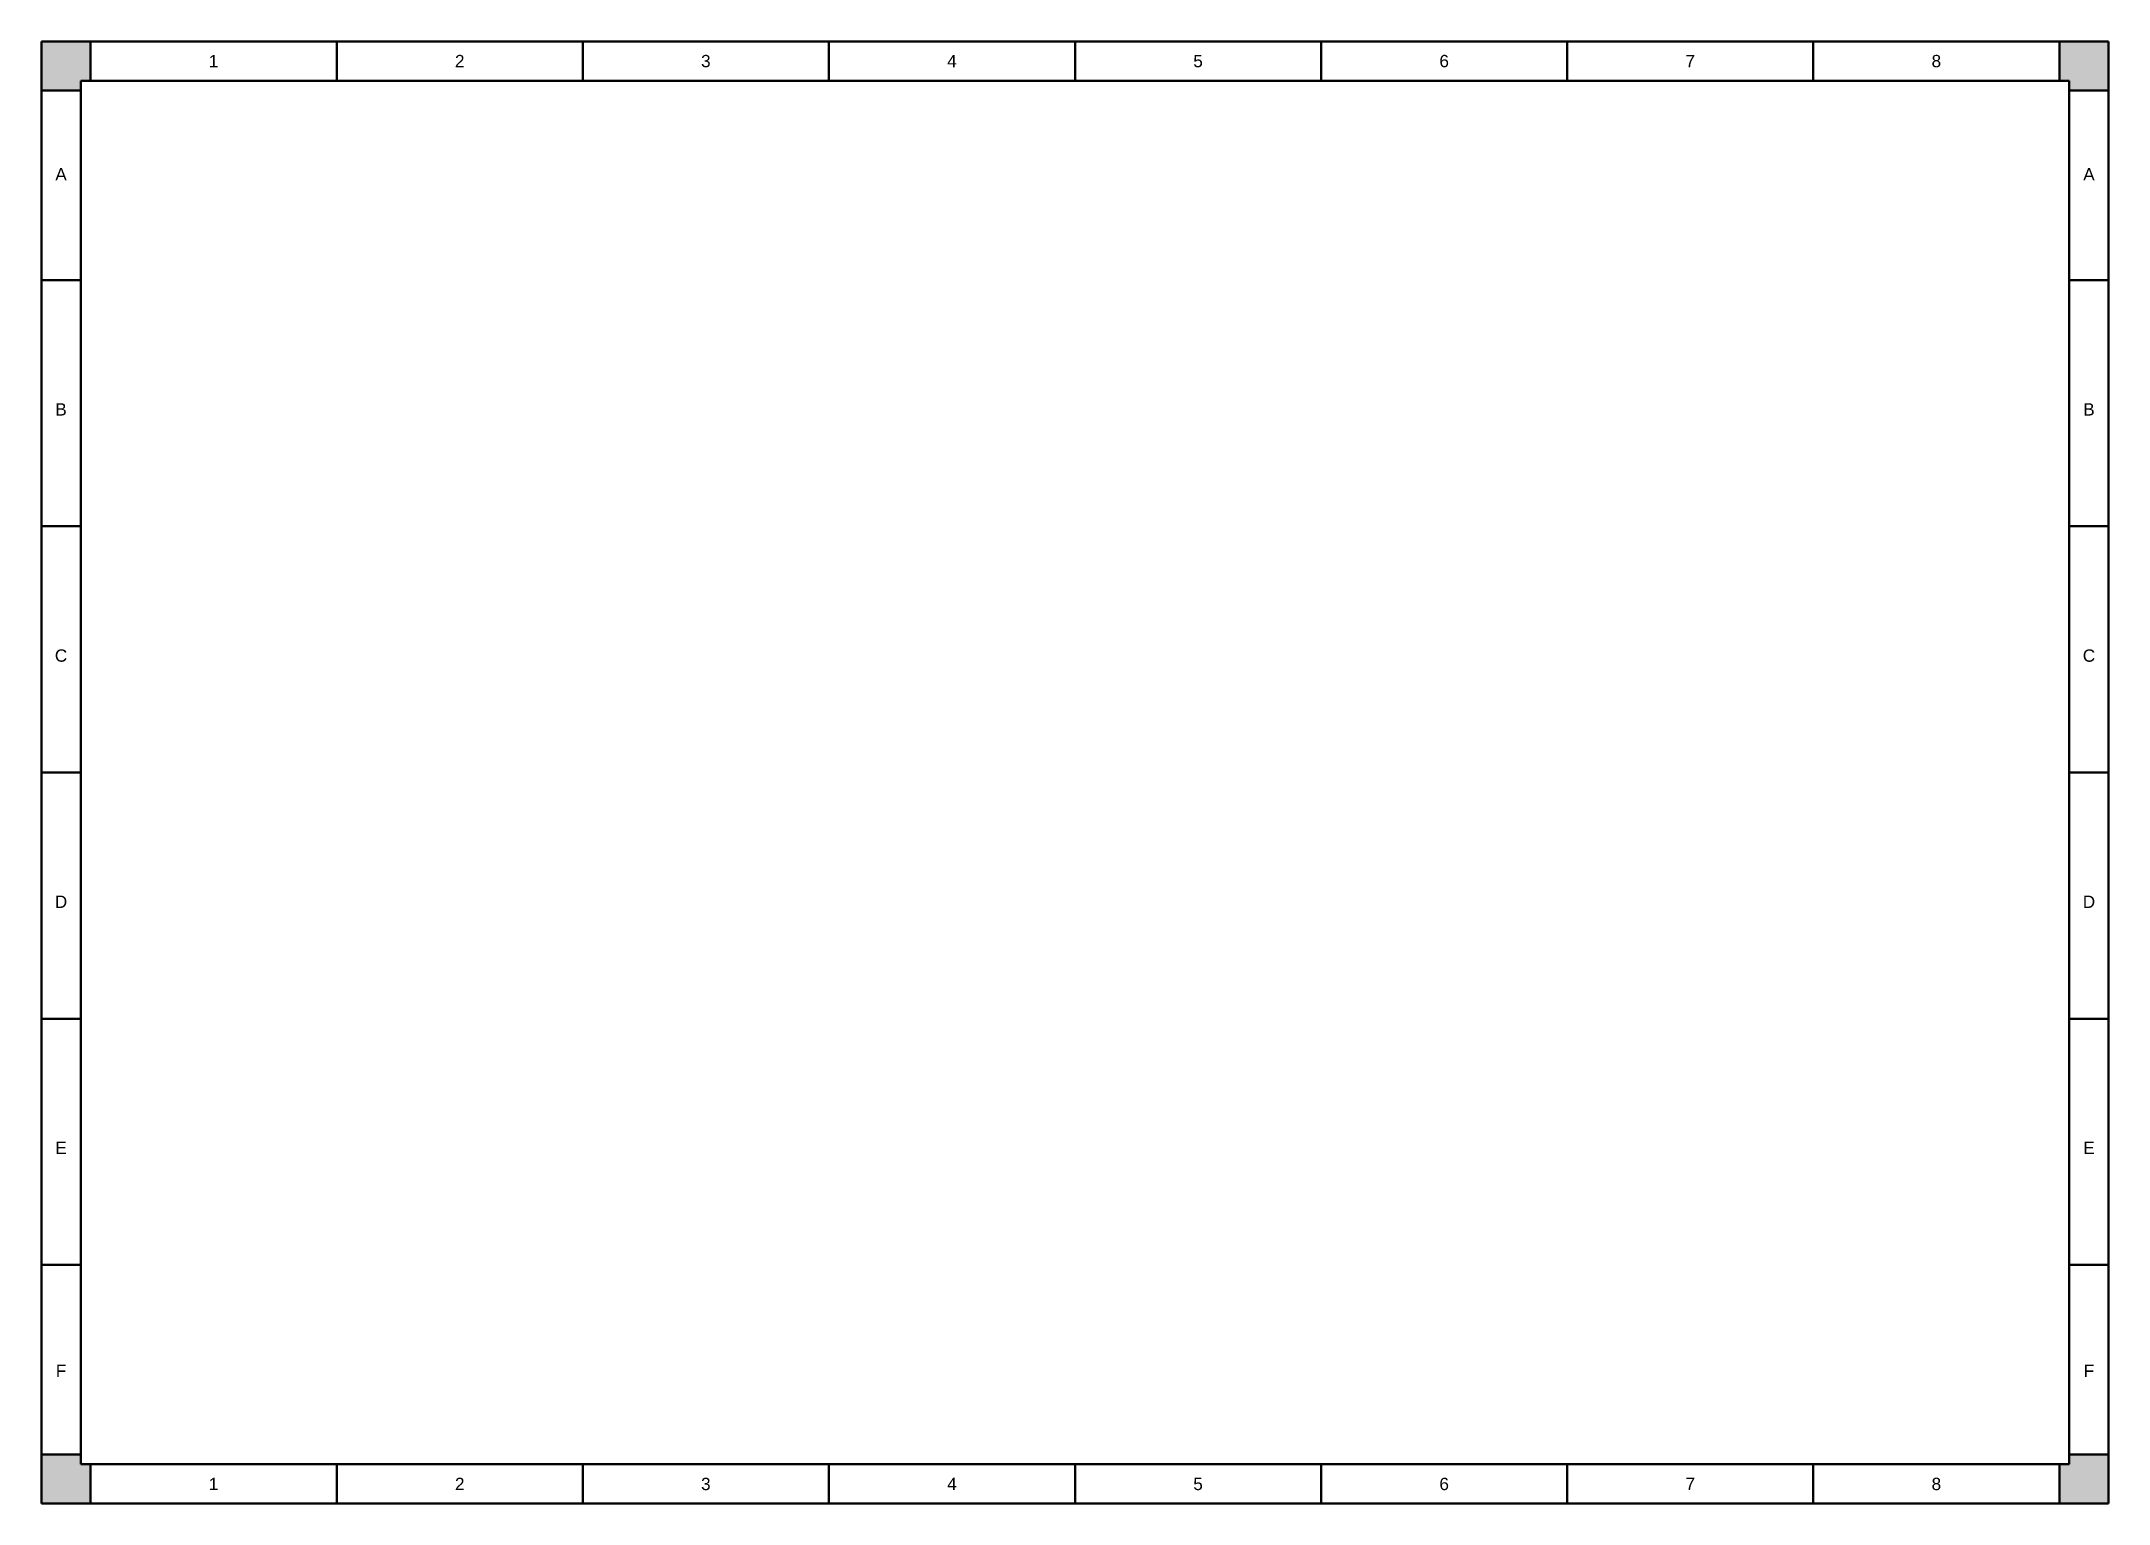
# Model space of a CAD drawing. Header units: millimetres. Extents: x 0 to 420, y 0 to 297.
import ezdxf
from ezdxf.enums import TextEntityAlignment as Align

# ---------------------------------------------------------------- set-up
doc = ezdxf.new("R2010")
doc.units = ezdxf.units.MM
doc.layers.add('bordure', color=178, linetype='Continuous', lineweight=25, true_color=0x000000)
doc.styles.add('textstyle11', font='')
doc.styles.add('textstyle12', font='')
doc.styles.add('textstyle13', font='')
doc.styles.add('textstyle14', font='')
doc.styles.add('textstyle15', font='')
doc.styles.add('textstyle16', font='')
doc.styles.add('textstyle17', font='')
doc.styles.add('textstyle18', font='')
doc.styles.add('textstyle19', font='')
doc.styles.add('textstyle20', font='')
doc.styles.add('textstyle21', font='')
doc.styles.add('textstyle22', font='')
doc.styles.add('textstyle23', font='')
doc.styles.add('textstyle24', font='')
doc.styles.add('textstyle25', font='')
doc.styles.add('textstyle26', font='')
doc.styles.add('textstyle27', font='')
doc.styles.add('textstyle28', font='')
doc.styles.add('textstyle29', font='')
doc.styles.add('textstyle30', font='')
doc.styles.add('textstyle31', font='')
doc.styles.add('textstyle32', font='')
doc.styles.add('textstyle33', font='')
doc.styles.add('textstyle34', font='')
doc.styles.add('textstyle35', font='')
doc.styles.add('textstyle36', font='')
doc.styles.add('textstyle37', font='')
doc.styles.add('textstyle38', font='')
doc.styles.get('textstyle11').set_extended_font_data('Arial')
doc.styles.get('textstyle12').set_extended_font_data('Arial')
doc.styles.get('textstyle13').set_extended_font_data('Arial')
doc.styles.get('textstyle14').set_extended_font_data('Arial')
doc.styles.get('textstyle15').set_extended_font_data('Arial')
doc.styles.get('textstyle16').set_extended_font_data('Arial')
doc.styles.get('textstyle17').set_extended_font_data('Arial')
doc.styles.get('textstyle18').set_extended_font_data('Arial')
doc.styles.get('textstyle19').set_extended_font_data('Arial')
doc.styles.get('textstyle20').set_extended_font_data('Arial')
doc.styles.get('textstyle21').set_extended_font_data('Arial')
doc.styles.get('textstyle22').set_extended_font_data('Arial')
doc.styles.get('textstyle23').set_extended_font_data('Arial')
doc.styles.get('textstyle24').set_extended_font_data('Arial')
doc.styles.get('textstyle25').set_extended_font_data('Arial')
doc.styles.get('textstyle26').set_extended_font_data('Arial')
doc.styles.get('textstyle27').set_extended_font_data('Arial')
doc.styles.get('textstyle28').set_extended_font_data('Arial')
doc.styles.get('textstyle29').set_extended_font_data('Arial')
doc.styles.get('textstyle30').set_extended_font_data('Arial')
doc.styles.get('textstyle31').set_extended_font_data('Arial')
doc.styles.get('textstyle32').set_extended_font_data('Arial')
doc.styles.get('textstyle33').set_extended_font_data('Arial')
doc.styles.get('textstyle34').set_extended_font_data('Arial')
doc.styles.get('textstyle35').set_extended_font_data('Arial')
doc.styles.get('textstyle36').set_extended_font_data('Arial')
doc.styles.get('textstyle37').set_extended_font_data('Arial')
doc.styles.get('textstyle38').set_extended_font_data('Arial')

msp = doc.modelspace()

# ---------------------------------------------------------------- hatches: boundary and pattern name
at = {"layer": 'bordure', "lineweight": 50, "true_color": 0x000000}
for points in [[(8, 287), (8, 289), (10, 289), (10, 297), (0, 297), (0, 287)], [(410, 297), (410, 289), (412, 289), (412, 287), (420, 287), (420, 297)], [(10, 8), (10, 0), (0, 0), (0, 10), (8, 10), (8, 8)], [(412, 10), (420, 10), (420, 0), (410, 0), (410, 8), (412, 8)]]:
    msp.add_hatch(color=178, dxfattribs=at).paths.add_polyline_path(points, flags=0)

# ---------------------------------------------------------------- linework, layer by layer
at = {"layer": 'bordure', "color": 178, "lineweight": 50, "true_color": 0x000000}
for p, q in [((0, 297), (420, 297)), ((0, 0), (0, 297)), ((10, 297), (10, 289)), ((60, 297), (60, 289)), ((110, 297), (110, 289)), ((160, 297), (160, 289)), ((210, 297), (210, 289)), ((260, 297), (260, 289)), ((310, 297), (310, 289)), ((360, 297), (360, 289)), ((410, 297), (410, 289)), ((420, 297), (420, 0)), ((0, 287), (8, 287)), ((8, 289), (412, 289)), ((8, 8), (8, 289)), ((412, 289), (412, 8)), ((412, 287), (420, 287)), ((0, 248.5), (8, 248.5)), ((412, 248.5), (420, 248.5)), ((0, 198.5), (8, 198.5)), ((412, 198.5), (420, 198.5)), ((0, 148.5), (8, 148.5)), ((412, 148.5), (420, 148.5)), ((0, 98.5), (8, 98.5)), ((412, 98.5), (420, 98.5)), ((0, 48.5), (8, 48.5)), ((412, 48.5), (420, 48.5)), ((0, 10), (8, 10)), ((412, 10), (420, 10)), ((412, 8), (8, 8)), ((10, 8), (10, 0)), ((60, 8), (60, 0)), ((110, 8), (110, 0)), ((160, 8), (160, 0)), ((210, 8), (210, 0)), ((260, 8), (260, 0)), ((310, 8), (310, 0)), ((360, 8), (360, 0)), ((410, 8), (410, 0)), ((420, 0), (0, 0))]:
    msp.add_line(p, q, dxfattribs=at)

# ---------------------------------------------------------------- texts
for s, style, p in [('1', 'textstyle23', (35, 293)), ('2', 'textstyle25', (85, 293)), ('3', 'textstyle33', (135, 293)), ('4', 'textstyle27', (185, 293)), ('5', 'textstyle29', (235, 293)), ('6', 'textstyle31', (285, 293)), ('7', 'textstyle35', (335, 293)), ('8', 'textstyle37', (385, 293)), ('A', 'textstyle11', (4, 270)), ('A', 'textstyle12', (416, 270)), ('B', 'textstyle13', (4, 222.25)), ('B', 'textstyle15', (416, 222.25)), ('C', 'textstyle14', (4, 172.25)), ('C', 'textstyle16', (416, 172.25)), ('D', 'textstyle17', (4, 122.25)), ('D', 'textstyle18', (416, 122.25)), ('E', 'textstyle19', (4, 72.25)), ('E', 'textstyle20', (416, 72.25)), ('F', 'textstyle21', (4, 27)), ('F', 'textstyle22', (416, 27)), ('1', 'textstyle24', (35, 4)), ('2', 'textstyle26', (85, 4)), ('3', 'textstyle34', (135, 4)), ('4', 'textstyle28', (185, 4)), ('5', 'textstyle30', (235, 4)), ('6', 'textstyle32', (285, 4)), ('7', 'textstyle36', (335, 4)), ('8', 'textstyle38', (385, 4))]:
    msp.add_text(s, height=2.5, dxfattribs=dict(at, style=style)).set_placement(p, align=Align.MIDDLE_CENTER)

doc.saveas('drawing.dxf')
